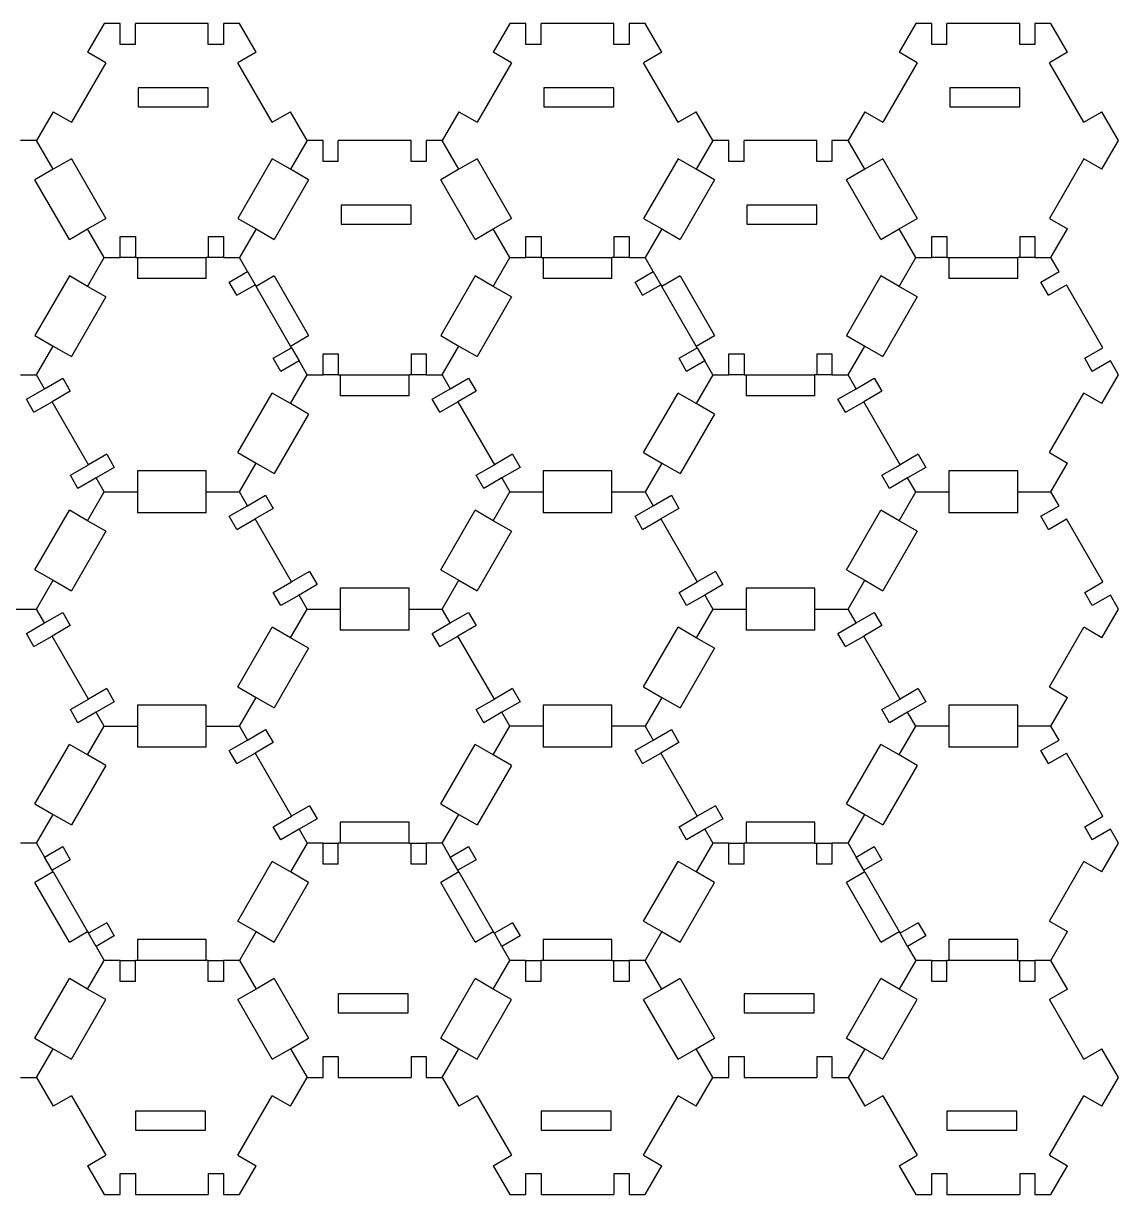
# Model space of a CAD drawing. Extents: x -312 to 249, y -32 to 135.
# Drawn here: x 92.1 to 248.5, y -32.3 to 135 of the extents above; entities that cross this region are included whole.
import ezdxf

# ---------------------------------------------------------------- set-up
doc = ezdxf.new("R2010")
doc.units = 0
doc.layers.get('0').update_dxf_attribs({"linetype": 'CONTINUOUS'})

msp = doc.modelspace()

# ---------------------------------------------------------------- linework, layer by layer
for p, q in [((103.6, 135.03), (101.23, 130.92)), ((105.9, 135.03), (103.6, 135.03)), ((105.9, 132.03), (105.9, 135.03)), ((108.06, 132.03), (108.06, 135.03)), ((118.46, 135.03), (108.06, 135.03)), ((118.46, 132.03), (118.46, 135.03)), ((122.93, 135.03), (120.63, 135.03)), ((120.63, 135.03), (120.63, 132.03)), ((125.3, 130.92), (122.93, 135.03)), ((161.57, 135.03), (159.19, 130.92)), ((163.86, 135.03), (161.57, 135.03)), ((163.86, 132.03), (163.86, 135.03)), ((166.03, 132.03), (166.03, 135.03)), ((176.43, 135.03), (166.03, 135.03)), ((176.43, 132.03), (176.43, 135.03)), ((180.89, 135.03), (178.59, 135.03)), ((178.59, 135.03), (178.59, 132.03)), ((183.26, 130.92), (180.89, 135.03)), ((219.53, 135.03), (217.16, 130.92)), ((221.83, 135.03), (219.53, 135.03)), ((221.83, 132.03), (221.83, 135.03)), ((223.99, 132.03), (223.99, 135.03)), ((234.39, 135.03), (223.99, 135.03)), ((234.39, 132.03), (234.39, 135.03)), ((238.85, 135.03), (236.55, 135.03)), ((236.55, 135.03), (236.55, 132.03)), ((241.22, 130.92), (238.85, 135.03)), ((103.83, 129.42), (101.23, 130.92)), ((108.06, 132.03), (105.9, 132.03)), ((120.63, 132.03), (118.46, 132.03)), ((125.3, 130.92), (122.7, 129.42)), ((161.79, 129.42), (159.19, 130.92)), ((166.03, 132.03), (163.86, 132.03)), ((178.59, 132.03), (176.43, 132.03)), ((183.26, 130.92), (180.66, 129.42)), ((219.75, 129.42), (217.16, 130.92)), ((223.99, 132.03), (221.83, 132.03)), ((236.55, 132.03), (234.39, 132.03)), ((241.22, 130.92), (238.62, 129.42)), ((103.83, 129.42), (98.92, 120.91)), ((127.61, 120.91), (122.7, 129.42)), ((161.79, 129.42), (156.88, 120.91)), ((185.58, 120.91), (180.66, 129.42)), ((219.75, 129.42), (214.84, 120.91)), ((243.54, 120.91), (238.62, 129.42)), ((118.46, 125.82), (108.46, 125.82)), ((108.46, 125.82), (108.46, 123.1)), ((118.46, 123.1), (118.46, 125.82)), ((176.43, 125.82), (166.43, 125.82)), ((166.43, 125.82), (166.43, 123.1)), ((176.43, 123.1), (176.43, 125.82)), ((234.39, 125.82), (224.39, 125.82)), ((224.39, 125.82), (224.39, 123.1)), ((234.39, 123.1), (234.39, 125.82)), ((96.32, 122.41), (93.94, 118.3)), ((96.32, 122.41), (98.92, 120.91)), ((108.46, 123.1), (118.46, 123.1)), ((127.61, 120.91), (130.21, 122.41)), ((132.59, 118.3), (130.21, 122.41)), ((154.28, 122.41), (151.91, 118.3)), ((154.28, 122.41), (156.88, 120.91)), ((166.43, 123.1), (176.43, 123.1)), ((185.58, 120.91), (188.17, 122.41)), ((190.55, 118.3), (188.17, 122.41)), ((212.24, 122.41), (209.87, 118.3)), ((212.24, 122.41), (214.84, 120.91)), ((224.39, 123.1), (234.39, 123.1)), ((243.54, 120.91), (246.14, 122.41)), ((248.51, 118.3), (246.14, 122.41)), ((93.94, 118.3), (91.65, 118.3)), ((96.32, 114.19), (93.94, 118.3)), ((132.59, 118.3), (130.21, 114.19)), ((134.88, 118.3), (132.59, 118.3)), ((134.88, 115.3), (134.88, 118.3)), ((137.05, 115.3), (137.05, 118.3)), ((147.45, 118.3), (137.05, 118.3)), ((147.45, 115.3), (147.45, 118.3)), ((151.91, 118.3), (149.61, 118.3)), ((149.61, 118.3), (149.61, 115.3)), ((154.28, 114.19), (151.91, 118.3)), ((190.55, 118.3), (188.17, 114.19)), ((192.85, 118.3), (190.55, 118.3)), ((192.85, 115.3), (192.85, 118.3)), ((195.01, 115.3), (195.01, 118.3)), ((205.41, 118.3), (195.01, 118.3)), ((205.41, 115.3), (205.41, 118.3)), ((209.87, 118.3), (207.57, 118.3)), ((207.57, 118.3), (207.57, 115.3)), ((212.24, 114.19), (209.87, 118.3)), ((246.14, 114.19), (248.51, 118.3)), ((98.92, 115.69), (96.32, 114.19)), ((98.92, 115.69), (103.83, 107.18)), ((127.61, 115.69), (122.7, 107.18)), ((130.21, 114.19), (127.61, 115.69)), ((156.88, 115.69), (154.28, 114.19)), ((156.88, 115.69), (161.79, 107.18)), ((185.58, 115.69), (180.66, 107.18)), ((188.17, 114.19), (185.58, 115.69)), ((214.84, 115.69), (212.24, 114.19)), ((214.84, 115.69), (219.75, 107.18)), ((243.54, 115.69), (238.62, 107.18)), ((246.14, 114.19), (243.54, 115.69)), ((96.32, 114.19), (93.72, 112.69)), ((132.81, 112.69), (130.21, 114.19)), ((137.05, 115.3), (134.88, 115.3)), ((149.61, 115.3), (147.45, 115.3)), ((154.28, 114.19), (151.68, 112.69)), ((190.77, 112.69), (188.17, 114.19)), ((195.01, 115.3), (192.85, 115.3)), ((207.57, 115.3), (205.41, 115.3)), ((212.24, 114.19), (209.64, 112.69)), ((98.63, 104.18), (93.72, 112.69)), ((132.81, 112.69), (127.9, 104.18)), ((156.6, 104.18), (151.68, 112.69)), ((190.77, 112.69), (185.86, 104.18)), ((214.56, 104.18), (209.64, 112.69)), ((147.45, 109.08), (137.45, 109.08)), ((137.45, 109.08), (137.45, 106.37)), ((147.45, 106.37), (147.45, 109.08)), ((205.41, 109.08), (195.41, 109.08)), ((195.41, 109.08), (195.41, 106.37)), ((205.41, 106.37), (205.41, 109.08)), ((101.23, 105.68), (103.83, 107.18)), ((122.7, 107.18), (125.3, 105.68)), ((159.19, 105.68), (161.79, 107.18)), ((180.66, 107.18), (183.26, 105.68)), ((217.16, 105.68), (219.75, 107.18)), ((238.62, 107.18), (241.22, 105.68)), ((98.63, 104.18), (101.23, 105.68)), ((103.6, 101.57), (101.23, 105.68)), ((125.3, 105.68), (122.93, 101.57)), ((125.3, 105.68), (127.9, 104.18)), ((137.45, 106.37), (147.45, 106.37)), ((156.6, 104.18), (159.19, 105.68)), ((161.57, 101.57), (159.19, 105.68)), ((183.26, 105.68), (180.89, 101.57)), ((183.26, 105.68), (185.86, 104.18)), ((195.41, 106.37), (205.41, 106.37)), ((214.56, 104.18), (217.16, 105.68)), ((219.53, 101.57), (217.16, 105.68)), ((238.85, 101.57), (241.22, 105.68)), ((105.9, 104.57), (108.06, 104.57)), ((105.9, 101.57), (105.9, 104.57)), ((108.06, 104.57), (108.06, 101.57)), ((118.46, 104.57), (120.63, 104.57)), ((118.46, 104.57), (118.46, 101.57)), ((120.63, 104.57), (120.63, 101.57)), ((163.86, 104.57), (166.03, 104.57)), ((163.86, 101.57), (163.86, 104.57)), ((166.03, 104.57), (166.03, 101.57)), ((176.43, 104.57), (178.59, 104.57)), ((176.43, 104.57), (176.43, 101.57)), ((178.59, 104.57), (178.59, 101.57)), ((221.83, 104.57), (223.99, 104.57)), ((221.83, 101.57), (221.83, 104.57)), ((223.99, 104.57), (223.99, 101.57)), ((234.39, 104.57), (236.55, 104.57)), ((234.39, 104.57), (234.39, 101.57)), ((236.55, 104.57), (236.55, 101.57)), ((101.23, 97.46), (103.6, 101.57)), ((103.6, 101.57), (105.9, 101.57)), ((108.06, 101.57), (105.9, 101.57)), ((108.06, 101.57), (108.35, 101.57)), ((108.35, 101.57), (108.35, 98.57)), ((108.35, 101.57), (118.18, 101.57)), ((118.18, 98.57), (118.18, 101.57)), ((118.46, 101.57), (118.18, 101.57)), ((120.63, 101.57), (118.46, 101.57)), ((120.63, 101.57), (122.93, 101.57)), ((124.07, 99.58), (122.93, 101.57)), ((159.19, 97.46), (161.57, 101.57)), ((161.57, 101.57), (163.86, 101.57)), ((166.03, 101.57), (163.86, 101.57)), ((166.03, 101.57), (166.31, 101.57)), ((166.31, 101.57), (166.31, 98.57)), ((166.31, 101.57), (176.14, 101.57)), ((176.14, 98.57), (176.14, 101.57)), ((176.43, 101.57), (176.14, 101.57)), ((178.59, 101.57), (176.43, 101.57)), ((178.59, 101.57), (180.89, 101.57)), ((182.04, 99.58), (180.89, 101.57)), ((217.16, 97.46), (219.53, 101.57)), ((219.53, 101.57), (221.83, 101.57)), ((223.99, 101.57), (221.83, 101.57)), ((223.99, 101.57), (224.27, 101.57)), ((224.27, 101.57), (224.27, 98.57)), ((224.27, 101.57), (234.1, 101.57)), ((234.1, 98.57), (234.1, 101.57)), ((234.39, 101.57), (234.1, 101.57)), ((236.55, 101.57), (234.39, 101.57)), ((236.55, 101.57), (238.85, 101.57)), ((240, 99.58), (238.85, 101.57)), ((98.63, 98.96), (93.72, 90.44)), ((101.23, 97.46), (98.63, 98.96)), ((121.48, 98.08), (124.07, 99.58)), ((124.07, 99.58), (125.16, 97.7)), ((127.9, 98.96), (125.3, 97.46)), ((127.9, 98.96), (132.81, 90.44)), ((156.6, 98.96), (151.68, 90.44)), ((159.19, 97.46), (156.6, 98.96)), ((179.44, 98.08), (182.04, 99.58)), ((182.04, 99.58), (183.12, 97.7)), ((185.86, 98.96), (183.26, 97.46)), ((185.86, 98.96), (190.77, 90.44)), ((214.56, 98.96), (209.64, 90.44)), ((217.16, 97.46), (214.56, 98.96)), ((237.4, 98.08), (240, 99.58)), ((103.83, 95.96), (101.23, 97.46)), ((118.18, 98.57), (108.35, 98.57)), ((122.56, 96.2), (121.48, 98.08)), ((122.56, 96.2), (125.16, 97.7)), ((125.16, 97.7), (125.3, 97.46)), ((130.21, 88.94), (125.3, 97.46)), ((161.79, 95.96), (159.19, 97.46)), ((176.14, 98.57), (166.31, 98.57)), ((180.52, 96.2), (179.44, 98.08)), ((180.52, 96.2), (183.12, 97.7)), ((183.12, 97.7), (183.26, 97.46)), ((188.17, 88.94), (183.26, 97.46)), ((219.75, 95.96), (217.16, 97.46)), ((234.1, 98.57), (224.27, 98.57)), ((238.48, 96.2), (237.4, 98.08)), ((238.48, 96.2), (241.08, 97.7)), ((246.28, 88.7), (241.08, 97.7)), ((103.83, 95.96), (98.92, 87.44)), ((161.79, 95.96), (156.88, 87.44)), ((219.75, 95.96), (214.84, 87.44)), ((93.72, 90.44), (96.32, 88.94)), ((130.21, 88.94), (132.81, 90.44)), ((151.68, 90.44), (154.28, 88.94)), ((188.17, 88.94), (190.77, 90.44)), ((209.64, 90.44), (212.24, 88.94)), ((93.94, 84.83), (96.32, 88.94)), ((96.32, 88.94), (98.92, 87.44)), ((127.76, 87.2), (130.36, 88.7)), ((130.36, 88.7), (130.21, 88.94)), ((130.36, 88.7), (131.44, 86.82)), ((151.91, 84.83), (154.28, 88.94)), ((154.28, 88.94), (156.88, 87.44)), ((185.72, 87.2), (188.32, 88.7)), ((188.32, 88.7), (188.17, 88.94)), ((188.32, 88.7), (189.4, 86.82)), ((209.87, 84.83), (212.24, 88.94)), ((212.24, 88.94), (214.84, 87.44)), ((243.68, 87.2), (246.28, 88.7)), ((128.84, 85.32), (127.76, 87.2)), ((134.88, 87.83), (137.05, 87.83)), ((134.88, 84.83), (134.88, 87.83)), ((137.05, 87.83), (137.05, 84.83)), ((147.45, 87.83), (149.61, 87.83)), ((147.45, 87.83), (147.45, 84.83)), ((149.61, 87.83), (149.61, 84.83)), ((186.8, 85.32), (185.72, 87.2)), ((192.85, 87.83), (195.01, 87.83)), ((192.85, 84.83), (192.85, 87.83)), ((195.01, 87.83), (195.01, 84.83)), ((205.41, 87.83), (207.57, 87.83)), ((205.41, 87.83), (205.41, 84.83)), ((207.57, 87.83), (207.57, 84.83)), ((244.76, 85.32), (243.68, 87.2)), ((131.44, 86.82), (128.84, 85.32)), ((132.59, 84.83), (131.44, 86.82)), ((189.4, 86.82), (186.8, 85.32)), ((190.55, 84.83), (189.4, 86.82)), ((247.36, 86.82), (244.76, 85.32)), ((248.51, 84.83), (247.36, 86.82)), ((91.65, 84.83), (93.94, 84.83)), ((95.09, 82.84), (93.94, 84.83)), ((95.09, 82.84), (97.69, 84.34)), ((97.69, 84.34), (98.77, 82.47)), ((130.21, 80.72), (132.59, 84.83)), ((132.59, 84.83), (134.88, 84.83)), ((137.05, 84.83), (134.88, 84.83)), ((137.05, 84.83), (137.33, 84.83)), ((137.33, 84.83), (137.33, 81.83)), ((137.33, 84.83), (147.16, 84.83)), ((147.16, 81.83), (147.16, 84.83)), ((147.45, 84.83), (147.16, 84.83)), ((149.61, 84.83), (147.45, 84.83)), ((149.61, 84.83), (151.91, 84.83)), ((151.91, 84.83), (153.05, 82.84)), ((153.05, 82.84), (155.65, 84.34)), ((155.65, 84.34), (156.73, 82.47)), ((190.55, 84.83), (188.17, 80.72)), ((190.55, 84.83), (192.85, 84.83)), ((195.01, 84.83), (192.85, 84.83)), ((195.01, 84.83), (195.29, 84.83)), ((195.29, 84.83), (195.29, 81.83)), ((195.29, 84.83), (205.12, 84.83)), ((205.12, 81.83), (205.12, 84.83)), ((205.41, 84.83), (205.12, 84.83)), ((207.57, 84.83), (205.41, 84.83)), ((207.57, 84.83), (209.87, 84.83)), ((211.02, 82.84), (209.87, 84.83)), ((211.02, 82.84), (213.61, 84.34)), ((213.61, 84.34), (214.7, 82.47)), ((246.14, 80.72), (248.51, 84.83)), ((92.5, 81.34), (95.09, 82.84)), ((98.77, 82.47), (96.17, 80.97)), ((122.7, 73.71), (127.61, 82.22)), ((130.21, 80.72), (127.61, 82.22)), ((150.46, 81.34), (153.05, 82.84)), ((156.73, 82.47), (154.14, 80.97)), ((180.66, 73.71), (185.58, 82.22)), ((188.17, 80.72), (185.58, 82.22)), ((208.42, 81.34), (211.02, 82.84)), ((214.7, 82.47), (212.1, 80.97)), ((238.62, 73.71), (243.54, 82.22)), ((246.14, 80.72), (243.54, 82.22)), ((93.58, 79.47), (92.5, 81.34)), ((93.58, 79.47), (96.17, 80.97)), ((101.37, 71.97), (96.17, 80.97)), ((132.81, 79.22), (130.21, 80.72)), ((147.16, 81.83), (137.33, 81.83)), ((151.54, 79.47), (150.46, 81.34)), ((151.54, 79.47), (154.14, 80.97)), ((154.14, 80.97), (159.34, 71.97)), ((190.77, 79.22), (188.17, 80.72)), ((205.12, 81.83), (195.29, 81.83)), ((209.5, 79.47), (208.42, 81.34)), ((209.5, 79.47), (212.1, 80.97)), ((217.3, 71.97), (212.1, 80.97)), ((132.81, 79.22), (127.9, 70.71)), ((190.77, 79.22), (185.86, 70.71)), ((122.7, 73.71), (125.3, 72.21)), ((180.66, 73.71), (183.26, 72.21)), ((238.62, 73.71), (241.22, 72.21)), ((98.78, 70.47), (101.37, 71.97)), ((103.97, 73.47), (101.37, 71.97)), ((103.97, 73.47), (105.05, 71.59)), ((122.93, 68.1), (125.3, 72.21)), ((125.3, 72.21), (127.9, 70.71)), ((156.74, 70.47), (159.34, 71.97)), ((161.93, 73.47), (159.34, 71.97)), ((161.93, 73.47), (163.02, 71.59)), ((183.26, 72.21), (180.89, 68.1)), ((183.26, 72.21), (185.86, 70.71)), ((214.7, 70.47), (217.3, 71.97)), ((219.9, 73.47), (217.3, 71.97)), ((219.9, 73.47), (220.98, 71.59)), ((238.85, 68.1), (241.22, 72.21)), ((99.86, 68.59), (98.78, 70.47)), ((105.05, 71.59), (102.46, 70.09)), ((108.35, 71.1), (108.35, 68.1)), ((118.18, 71.1), (108.35, 71.1)), ((118.18, 68.1), (118.18, 71.1)), ((157.82, 68.59), (156.74, 70.47)), ((163.02, 71.59), (160.42, 70.09)), ((166.31, 71.1), (166.31, 68.1)), ((176.14, 71.1), (166.31, 71.1)), ((176.14, 68.1), (176.14, 71.1)), ((215.78, 68.59), (214.7, 70.47)), ((220.98, 71.59), (218.38, 70.09)), ((224.27, 71.1), (224.27, 68.1)), ((234.1, 71.1), (224.27, 71.1)), ((234.1, 68.1), (234.1, 71.1)), ((102.46, 70.09), (99.86, 68.59)), ((103.6, 68.1), (102.46, 70.09)), ((160.42, 70.09), (157.82, 68.59)), ((160.42, 70.09), (161.57, 68.1)), ((218.38, 70.09), (215.78, 68.59)), ((219.53, 68.1), (218.38, 70.09)), ((101.23, 63.99), (103.6, 68.1)), ((103.6, 68.1), (108.35, 68.1)), ((108.35, 68.1), (108.35, 65.1)), ((118.18, 68.1), (122.93, 68.1)), ((118.18, 65.1), (118.18, 68.1)), ((124.07, 66.11), (122.93, 68.1)), ((124.07, 66.11), (126.67, 67.61)), ((126.67, 67.61), (127.75, 65.74)), ((159.19, 63.99), (161.57, 68.1)), ((161.57, 68.1), (166.31, 68.1)), ((166.31, 68.1), (166.31, 65.1)), ((176.14, 68.1), (180.89, 68.1)), ((176.14, 65.1), (176.14, 68.1)), ((180.89, 68.1), (182.04, 66.11)), ((182.04, 66.11), (184.63, 67.61)), ((184.63, 67.61), (185.71, 65.74)), ((217.16, 63.99), (219.53, 68.1)), ((219.53, 68.1), (224.27, 68.1)), ((224.27, 68.1), (224.27, 65.1)), ((234.1, 68.1), (238.85, 68.1)), ((234.1, 65.1), (234.1, 68.1)), ((240, 66.11), (238.85, 68.1)), ((93.72, 56.98), (98.63, 65.49)), ((101.23, 63.99), (98.63, 65.49)), ((121.48, 64.61), (124.07, 66.11)), ((127.75, 65.74), (125.16, 64.24)), ((151.68, 56.98), (156.6, 65.49)), ((159.19, 63.99), (156.6, 65.49)), ((179.44, 64.61), (182.04, 66.11)), ((185.71, 65.74), (183.12, 64.24)), ((209.64, 56.98), (214.56, 65.49)), ((217.16, 63.99), (214.56, 65.49)), ((237.4, 64.61), (240, 66.11)), ((103.83, 62.49), (101.23, 63.99)), ((118.18, 65.1), (108.35, 65.1)), ((122.56, 62.74), (121.48, 64.61)), ((122.56, 62.74), (125.16, 64.24)), ((130.36, 55.23), (125.16, 64.24)), ((161.79, 62.49), (159.19, 63.99)), ((176.14, 65.1), (166.31, 65.1)), ((180.52, 62.74), (179.44, 64.61)), ((180.52, 62.74), (183.12, 64.24)), ((183.12, 64.24), (188.32, 55.23)), ((219.75, 62.49), (217.16, 63.99)), ((234.1, 65.1), (224.27, 65.1)), ((238.48, 62.74), (237.4, 64.61)), ((238.48, 62.74), (241.08, 64.24)), ((246.28, 55.23), (241.08, 64.24)), ((103.83, 62.49), (98.92, 53.98)), ((161.79, 62.49), (156.88, 53.98)), ((219.75, 62.49), (214.84, 53.98)), ((93.72, 56.98), (96.32, 55.48)), ((151.68, 56.98), (154.28, 55.48)), ((209.64, 56.98), (212.24, 55.48)), ((93.94, 51.37), (96.32, 55.48)), ((96.32, 55.48), (98.92, 53.98)), ((127.76, 53.73), (130.36, 55.23)), ((132.95, 56.73), (130.36, 55.23)), ((132.95, 56.73), (134.03, 54.86)), ((151.91, 51.37), (154.28, 55.48)), ((154.28, 55.48), (156.88, 53.98)), ((185.72, 53.73), (188.32, 55.23)), ((190.91, 56.73), (188.32, 55.23)), ((190.91, 56.73), (192, 54.86)), ((209.87, 51.37), (212.24, 55.48)), ((212.24, 55.48), (214.84, 53.98)), ((243.68, 53.73), (246.28, 55.23)), ((128.84, 51.86), (127.76, 53.73)), ((134.03, 54.86), (131.44, 53.36)), ((137.33, 54.37), (137.33, 51.37)), ((147.16, 54.37), (137.33, 54.37)), ((147.16, 51.37), (147.16, 54.37)), ((186.8, 51.86), (185.72, 53.73)), ((192, 54.86), (189.4, 53.36)), ((195.29, 54.37), (195.29, 51.37)), ((205.12, 54.37), (195.29, 54.37)), ((205.12, 51.37), (205.12, 54.37)), ((244.76, 51.86), (243.68, 53.73)), ((131.44, 53.36), (128.84, 51.86)), ((132.59, 51.37), (131.44, 53.36)), ((189.4, 53.36), (186.8, 51.86)), ((189.4, 53.36), (190.55, 51.37)), ((247.36, 53.36), (244.76, 51.86)), ((248.51, 51.37), (247.36, 53.36)), ((89.2, 51.37), (93.94, 51.37)), ((95.09, 49.38), (93.94, 51.37)), ((95.09, 49.38), (97.69, 50.88)), ((97.69, 50.88), (98.77, 49.01)), ((130.21, 47.26), (132.59, 51.37)), ((132.59, 51.37), (137.33, 51.37)), ((137.33, 51.37), (137.33, 48.37)), ((147.16, 51.37), (151.91, 51.37)), ((147.16, 48.37), (147.16, 51.37)), ((153.05, 49.38), (151.91, 51.37)), ((153.05, 49.38), (155.65, 50.88)), ((155.65, 50.88), (156.73, 49.01)), ((190.55, 51.37), (188.17, 47.26)), ((190.55, 51.37), (195.29, 51.37)), ((195.29, 51.37), (195.29, 48.37)), ((205.12, 51.37), (209.87, 51.37)), ((205.12, 48.37), (205.12, 51.37)), ((211.02, 49.38), (209.87, 51.37)), ((211.02, 49.38), (213.61, 50.88)), ((213.61, 50.88), (214.7, 49.01)), ((246.14, 47.26), (248.51, 51.37)), ((92.5, 47.88), (95.09, 49.38)), ((98.77, 49.01), (96.17, 47.51)), ((122.7, 40.25), (127.61, 48.76)), ((130.21, 47.26), (127.61, 48.76)), ((150.46, 47.88), (153.05, 49.38)), ((156.73, 49.01), (154.14, 47.51)), ((180.66, 40.25), (185.58, 48.76)), ((188.17, 47.26), (185.58, 48.76)), ((208.42, 47.88), (211.02, 49.38)), ((214.7, 49.01), (212.1, 47.51)), ((238.62, 40.25), (243.54, 48.76)), ((246.14, 47.26), (243.54, 48.76)), ((93.58, 46.01), (92.5, 47.88)), ((93.58, 46.01), (96.17, 47.51)), ((101.37, 38.5), (96.17, 47.51)), ((132.81, 45.76), (130.21, 47.26)), ((147.16, 48.37), (137.33, 48.37)), ((151.54, 46.01), (150.46, 47.88)), ((151.54, 46.01), (154.14, 47.51)), ((159.34, 38.5), (154.14, 47.51)), ((190.77, 45.76), (188.17, 47.26)), ((205.12, 48.37), (195.29, 48.37)), ((209.5, 46.01), (208.42, 47.88)), ((209.5, 46.01), (212.1, 47.51)), ((217.3, 38.5), (212.1, 47.51)), ((132.81, 45.76), (127.9, 37.25)), ((190.77, 45.76), (185.86, 37.25)), ((122.7, 40.25), (125.3, 38.75)), ((180.66, 40.25), (183.26, 38.75)), ((238.62, 40.25), (241.22, 38.75)), ((98.78, 37), (101.37, 38.5)), ((103.97, 40), (101.37, 38.5)), ((103.97, 40), (105.05, 38.13)), ((122.93, 34.64), (125.3, 38.75)), ((125.3, 38.75), (127.9, 37.25)), ((156.74, 37), (159.34, 38.5)), ((161.93, 40), (159.34, 38.5)), ((161.93, 40), (163.02, 38.13)), ((183.26, 38.75), (180.89, 34.64)), ((183.26, 38.75), (185.86, 37.25)), ((214.7, 37), (217.3, 38.5)), ((219.9, 40), (217.3, 38.5)), ((219.9, 40), (220.98, 38.13)), ((238.85, 34.64), (241.22, 38.75)), ((99.86, 35.13), (98.78, 37)), ((105.05, 38.13), (102.46, 36.63)), ((108.35, 37.64), (108.35, 34.64)), ((118.18, 37.64), (108.35, 37.64)), ((118.18, 34.64), (118.18, 37.64)), ((157.82, 35.13), (156.74, 37)), ((163.02, 38.13), (160.42, 36.63)), ((166.31, 37.64), (166.31, 34.64)), ((176.14, 37.64), (166.31, 37.64)), ((176.14, 34.64), (176.14, 37.64)), ((215.78, 35.13), (214.7, 37)), ((220.98, 38.13), (218.38, 36.63)), ((224.27, 37.64), (224.27, 34.64)), ((234.1, 37.64), (224.27, 37.64)), ((234.1, 34.64), (234.1, 37.64)), ((102.46, 36.63), (99.86, 35.13)), ((103.6, 34.64), (102.46, 36.63)), ((160.42, 36.63), (157.82, 35.13)), ((161.57, 34.64), (160.42, 36.63)), ((218.38, 36.63), (215.78, 35.13)), ((219.53, 34.64), (218.38, 36.63)), ((101.23, 30.53), (103.6, 34.64)), ((103.6, 34.64), (108.35, 34.64)), ((108.35, 34.64), (108.35, 31.64)), ((118.18, 34.64), (122.93, 34.64)), ((118.18, 31.64), (118.18, 34.64)), ((122.93, 34.64), (124.07, 32.65)), ((124.07, 32.65), (126.67, 34.15)), ((126.67, 34.15), (127.75, 32.28)), ((159.19, 30.53), (161.57, 34.64)), ((166.31, 34.64), (161.57, 34.64)), ((166.31, 34.64), (166.31, 31.64)), ((176.14, 31.64), (176.14, 34.64)), ((180.89, 34.64), (176.14, 34.64)), ((180.89, 34.64), (182.04, 32.65)), ((182.04, 32.65), (184.63, 34.15)), ((184.63, 34.15), (185.71, 32.28)), ((217.16, 30.53), (219.53, 34.64)), ((224.27, 34.64), (219.53, 34.64)), ((224.27, 34.64), (224.27, 31.64)), ((234.1, 31.64), (234.1, 34.64)), ((238.85, 34.64), (234.1, 34.64)), ((240, 32.65), (238.85, 34.64)), ((93.72, 23.52), (98.63, 32.03)), ((101.23, 30.53), (98.63, 32.03)), ((121.48, 31.15), (124.07, 32.65)), ((127.75, 32.28), (125.16, 30.78)), ((151.68, 23.52), (156.6, 32.03)), ((159.19, 30.53), (156.6, 32.03)), ((179.44, 31.15), (182.04, 32.65)), ((185.71, 32.28), (183.12, 30.78)), ((209.64, 23.52), (214.56, 32.03)), ((217.16, 30.53), (214.56, 32.03)), ((237.4, 31.15), (240, 32.65)), ((103.83, 29.03), (101.23, 30.53)), ((118.18, 31.64), (108.35, 31.64)), ((122.56, 29.28), (121.48, 31.15)), ((122.56, 29.28), (125.16, 30.78)), ((125.16, 30.78), (130.36, 21.77)), ((161.79, 29.03), (159.19, 30.53)), ((176.14, 31.64), (166.31, 31.64)), ((180.52, 29.28), (179.44, 31.15)), ((180.52, 29.28), (183.12, 30.78)), ((183.12, 30.78), (188.32, 21.77)), ((219.75, 29.03), (217.16, 30.53)), ((234.1, 31.64), (224.27, 31.64)), ((238.48, 29.28), (237.4, 31.15)), ((238.48, 29.28), (241.08, 30.78)), ((246.28, 21.77), (241.08, 30.78)), ((103.83, 29.03), (98.92, 20.52)), ((161.79, 29.03), (156.88, 20.52)), ((219.75, 29.03), (214.84, 20.52)), ((93.72, 23.52), (96.32, 22.02)), ((151.68, 23.52), (154.28, 22.02)), ((209.64, 23.52), (212.24, 22.02)), ((93.94, 17.91), (96.32, 22.02)), ((96.32, 22.02), (98.92, 20.52)), ((127.76, 20.27), (130.36, 21.77)), ((132.95, 23.27), (130.36, 21.77)), ((132.95, 23.27), (134.03, 21.4)), ((151.91, 17.91), (154.28, 22.02)), ((154.28, 22.02), (156.88, 20.52)), ((185.72, 20.27), (188.32, 21.77)), ((190.91, 23.27), (188.32, 21.77)), ((190.91, 23.27), (192, 21.4)), ((209.87, 17.91), (212.24, 22.02)), ((212.24, 22.02), (214.84, 20.52)), ((243.68, 20.27), (246.28, 21.77)), ((128.84, 18.4), (127.76, 20.27)), ((134.03, 21.4), (131.44, 19.9)), ((137.33, 20.91), (137.33, 17.91)), ((147.16, 20.91), (137.33, 20.91)), ((147.16, 17.91), (147.16, 20.91)), ((186.8, 18.4), (185.72, 20.27)), ((192, 21.4), (189.4, 19.9)), ((195.29, 20.91), (195.29, 17.91)), ((205.12, 20.91), (195.29, 20.91)), ((205.12, 17.91), (205.12, 20.91)), ((244.76, 18.4), (243.68, 20.27)), ((131.44, 19.9), (128.84, 18.4)), ((131.44, 19.9), (132.59, 17.91)), ((189.4, 19.9), (186.8, 18.4)), ((189.4, 19.9), (190.55, 17.91)), ((247.36, 19.9), (244.76, 18.4)), ((248.51, 17.91), (247.36, 19.9)), ((93.94, 17.91), (91.65, 17.91)), ((93.94, 17.91), (95.09, 15.92)), ((95.09, 15.92), (97.69, 17.42)), ((97.69, 17.42), (98.77, 15.54)), ((132.59, 17.91), (130.21, 13.8)), ((134.88, 17.91), (132.59, 17.91)), ((134.88, 14.91), (134.88, 17.91)), ((134.88, 17.91), (137.05, 17.91)), ((137.05, 14.91), (137.05, 17.91)), ((137.33, 17.91), (137.05, 17.91)), ((147.16, 17.91), (137.33, 17.91)), ((147.16, 17.91), (147.45, 17.91)), ((147.45, 14.91), (147.45, 17.91)), ((147.45, 17.91), (149.61, 17.91)), ((149.61, 17.91), (149.61, 14.91)), ((151.91, 17.91), (149.61, 17.91)), ((151.91, 17.91), (153.05, 15.92)), ((153.05, 15.92), (155.65, 17.42)), ((155.65, 17.42), (156.73, 15.54)), ((190.55, 17.91), (188.17, 13.8)), ((192.85, 17.91), (190.55, 17.91)), ((192.85, 14.91), (192.85, 17.91)), ((192.85, 17.91), (195.01, 17.91)), ((195.01, 14.91), (195.01, 17.91)), ((195.29, 17.91), (195.01, 17.91)), ((205.12, 17.91), (195.29, 17.91)), ((205.12, 17.91), (205.41, 17.91)), ((205.41, 14.91), (205.41, 17.91)), ((205.41, 17.91), (207.57, 17.91)), ((207.57, 17.91), (207.57, 14.91)), ((209.87, 17.91), (207.57, 17.91)), ((209.87, 17.91), (211.02, 15.92)), ((211.02, 15.92), (213.61, 17.42)), ((213.61, 17.42), (214.7, 15.54)), ((246.14, 13.8), (248.51, 17.91)), ((96.17, 14.04), (95.09, 15.92)), ((98.77, 15.54), (96.17, 14.04)), ((122.7, 6.78), (127.61, 15.3)), ((130.21, 13.8), (127.61, 15.3)), ((154.14, 14.04), (153.05, 15.92)), ((156.73, 15.54), (154.14, 14.04)), ((180.66, 6.78), (185.58, 15.3)), ((188.17, 13.8), (185.58, 15.3)), ((212.1, 14.04), (211.02, 15.92)), ((214.7, 15.54), (212.1, 14.04)), ((238.62, 6.78), (243.54, 15.3)), ((246.14, 13.8), (243.54, 15.3)), ((96.32, 13.8), (93.72, 12.3)), ((96.32, 13.8), (96.17, 14.04)), ((96.32, 13.8), (101.23, 5.28)), ((132.81, 12.3), (130.21, 13.8)), ((137.05, 14.91), (134.88, 14.91)), ((149.61, 14.91), (147.45, 14.91)), ((154.28, 13.8), (151.68, 12.3)), ((154.28, 13.8), (154.14, 14.04)), ((154.28, 13.8), (159.19, 5.28)), ((190.77, 12.3), (188.17, 13.8)), ((195.01, 14.91), (192.85, 14.91)), ((207.57, 14.91), (205.41, 14.91)), ((212.24, 13.8), (209.64, 12.3)), ((212.24, 13.8), (212.1, 14.04)), ((212.24, 13.8), (217.16, 5.28)), ((98.63, 3.78), (93.72, 12.3)), ((127.9, 3.78), (132.81, 12.3)), ((156.6, 3.78), (151.68, 12.3)), ((185.86, 3.78), (190.77, 12.3)), ((214.56, 3.78), (209.64, 12.3)), ((122.7, 6.78), (125.3, 5.28)), ((180.66, 6.78), (183.26, 5.28)), ((238.62, 6.78), (241.22, 5.28)), ((98.63, 3.78), (101.23, 5.28)), ((101.23, 5.28), (101.37, 5.04)), ((103.97, 6.54), (101.37, 5.04)), ((102.46, 3.16), (101.37, 5.04)), ((103.97, 6.54), (105.05, 4.66)), ((125.3, 5.28), (122.93, 1.17)), ((125.3, 5.28), (127.9, 3.78)), ((156.6, 3.78), (159.19, 5.28)), ((159.34, 5.04), (159.19, 5.28)), ((161.93, 6.54), (159.34, 5.04)), ((160.42, 3.16), (159.34, 5.04)), ((161.93, 6.54), (163.02, 4.66)), ((183.26, 5.28), (180.89, 1.17)), ((183.26, 5.28), (185.86, 3.78)), ((214.56, 3.78), (217.16, 5.28)), ((217.16, 5.28), (217.3, 5.04)), ((219.9, 6.54), (217.3, 5.04)), ((218.38, 3.16), (217.3, 5.04)), ((219.9, 6.54), (220.98, 4.66)), ((238.85, 1.17), (241.22, 5.28)), ((105.05, 4.66), (102.46, 3.16)), ((108.35, 4.17), (108.35, 1.17)), ((118.18, 4.17), (108.35, 4.17)), ((118.18, 1.17), (118.18, 4.17)), ((163.02, 4.66), (160.42, 3.16)), ((166.31, 4.17), (166.31, 1.17)), ((176.14, 4.17), (166.31, 4.17)), ((176.14, 1.17), (176.14, 4.17)), ((220.98, 4.66), (218.38, 3.16)), ((224.27, 4.17), (224.27, 1.17)), ((234.1, 4.17), (224.27, 4.17)), ((234.1, 1.17), (234.1, 4.17)), ((102.46, 3.16), (103.6, 1.17)), ((160.42, 3.16), (161.57, 1.17)), ((218.38, 3.16), (219.53, 1.17)), ((101.23, -2.94), (103.6, 1.17)), ((105.9, 1.17), (103.6, 1.17)), ((105.9, -1.83), (105.9, 1.17)), ((105.9, 1.17), (108.06, 1.17)), ((108.06, -1.83), (108.06, 1.17)), ((108.35, 1.17), (108.06, 1.17)), ((118.18, 1.17), (108.35, 1.17)), ((118.46, 1.17), (118.18, 1.17)), ((118.46, -1.83), (118.46, 1.17)), ((118.46, 1.17), (120.63, 1.17)), ((120.63, 1.17), (120.63, -1.83)), ((122.93, 1.17), (120.63, 1.17)), ((122.93, 1.17), (125.3, -2.94)), ((159.19, -2.94), (161.57, 1.17)), ((163.86, 1.17), (161.57, 1.17)), ((163.86, -1.83), (163.86, 1.17)), ((163.86, 1.17), (166.03, 1.17)), ((166.03, -1.83), (166.03, 1.17)), ((166.31, 1.17), (166.03, 1.17)), ((176.14, 1.17), (166.31, 1.17)), ((176.14, 1.17), (176.43, 1.17)), ((176.43, -1.83), (176.43, 1.17)), ((176.43, 1.17), (178.59, 1.17)), ((178.59, 1.17), (178.59, -1.83)), ((180.89, 1.17), (178.59, 1.17)), ((183.26, -2.94), (180.89, 1.17)), ((219.53, 1.17), (217.16, -2.94)), ((221.83, 1.17), (219.53, 1.17)), ((221.83, -1.83), (221.83, 1.17)), ((221.83, 1.17), (223.99, 1.17)), ((223.99, -1.83), (223.99, 1.17)), ((224.27, 1.17), (223.99, 1.17)), ((234.1, 1.17), (224.27, 1.17)), ((234.1, 1.17), (234.39, 1.17)), ((234.39, -1.83), (234.39, 1.17)), ((234.39, 1.17), (236.55, 1.17)), ((236.55, 1.17), (236.55, -1.83)), ((238.85, 1.17), (236.55, 1.17)), ((241.22, -2.94), (238.85, 1.17)), ((93.72, -9.95), (98.63, -1.44)), ((101.23, -2.94), (98.63, -1.44)), ((127.9, -1.44), (125.3, -2.94)), ((127.9, -1.44), (132.81, -9.95)), ((151.68, -9.95), (156.6, -1.44)), ((159.19, -2.94), (156.6, -1.44)), ((185.86, -1.44), (183.26, -2.94)), ((185.86, -1.44), (190.77, -9.95)), ((209.64, -9.95), (214.56, -1.44)), ((217.16, -2.94), (214.56, -1.44)), ((103.83, -4.44), (101.23, -2.94)), ((108.06, -1.83), (105.9, -1.83)), ((120.63, -1.83), (118.46, -1.83)), ((125.3, -2.94), (122.7, -4.44)), ((161.79, -4.44), (159.19, -2.94)), ((166.03, -1.83), (163.86, -1.83)), ((178.59, -1.83), (176.43, -1.83)), ((183.26, -2.94), (180.66, -4.44)), ((219.75, -4.44), (217.16, -2.94)), ((223.99, -1.83), (221.83, -1.83)), ((236.55, -1.83), (234.39, -1.83)), ((241.22, -2.94), (238.62, -4.44)), ((98.92, -12.95), (103.83, -4.44)), ((127.61, -12.95), (122.7, -4.44)), ((137.05, -3.63), (137.05, -6.34)), ((147.05, -3.63), (137.05, -3.63)), ((147.05, -6.34), (147.05, -3.63)), ((156.88, -12.95), (161.79, -4.44)), ((185.58, -12.95), (180.66, -4.44)), ((195.01, -3.63), (195.01, -6.34)), ((205.01, -3.63), (195.01, -3.63)), ((205.01, -6.34), (205.01, -3.63)), ((214.84, -12.95), (219.75, -4.44)), ((243.54, -12.95), (238.62, -4.44)), ((137.05, -6.34), (147.05, -6.34)), ((195.01, -6.34), (205.01, -6.34)), ((93.72, -9.95), (96.32, -11.45)), ((130.21, -11.45), (132.81, -9.95)), ((151.68, -9.95), (154.28, -11.45)), ((188.17, -11.45), (190.77, -9.95)), ((209.64, -9.95), (212.24, -11.45)), ((93.94, -15.56), (96.32, -11.45)), ((96.32, -11.45), (98.92, -12.95)), ((127.61, -12.95), (130.21, -11.45)), ((130.21, -11.45), (132.59, -15.56)), ((151.91, -15.56), (154.28, -11.45)), ((154.28, -11.45), (156.88, -12.95)), ((185.58, -12.95), (188.17, -11.45)), ((190.55, -15.56), (188.17, -11.45)), ((212.24, -11.45), (209.87, -15.56)), ((212.24, -11.45), (214.84, -12.95)), ((243.54, -12.95), (246.14, -11.45)), ((248.51, -15.56), (246.14, -11.45)), ((134.88, -12.56), (137.05, -12.56)), ((134.88, -15.56), (134.88, -12.56)), ((137.05, -12.56), (137.05, -15.56)), ((147.45, -12.56), (147.45, -15.56)), ((147.45, -12.56), (149.61, -12.56)), ((149.61, -12.56), (149.61, -15.56)), ((192.85, -12.56), (195.01, -12.56)), ((192.85, -15.56), (192.85, -12.56)), ((195.01, -12.56), (195.01, -15.56)), ((205.41, -12.56), (205.41, -15.56)), ((205.41, -12.56), (207.57, -12.56)), ((207.57, -12.56), (207.57, -15.56)), ((91.65, -15.56), (93.94, -15.56)), ((93.94, -15.56), (96.32, -19.67)), ((130.21, -19.67), (132.59, -15.56)), ((132.59, -15.56), (134.88, -15.56)), ((137.05, -15.56), (147.45, -15.56)), ((149.61, -15.56), (151.91, -15.56)), ((151.91, -15.56), (154.28, -19.67)), ((188.17, -19.67), (190.55, -15.56)), ((190.55, -15.56), (192.85, -15.56)), ((195.01, -15.56), (205.41, -15.56)), ((207.57, -15.56), (209.87, -15.56)), ((209.87, -15.56), (212.24, -19.67)), ((246.14, -19.67), (248.51, -15.56)), ((98.92, -18.17), (96.32, -19.67)), ((98.92, -18.17), (103.83, -26.68)), ((122.7, -26.68), (127.61, -18.17)), ((130.21, -19.67), (127.61, -18.17)), ((156.88, -18.17), (154.28, -19.67)), ((156.88, -18.17), (161.79, -26.68)), ((180.66, -26.68), (185.58, -18.17)), ((188.17, -19.67), (185.58, -18.17)), ((214.84, -18.17), (212.24, -19.67)), ((214.84, -18.17), (219.75, -26.68)), ((238.62, -26.68), (243.54, -18.17)), ((246.14, -19.67), (243.54, -18.17)), ((108.06, -20.36), (108.06, -23.08)), ((118.06, -20.36), (108.06, -20.36)), ((118.06, -23.08), (118.06, -20.36)), ((166.03, -20.36), (166.03, -23.08)), ((176.03, -20.36), (166.03, -20.36)), ((176.03, -23.08), (176.03, -20.36)), ((223.99, -20.36), (223.99, -23.08)), ((233.99, -20.36), (223.99, -20.36)), ((233.99, -23.08), (233.99, -20.36)), ((108.06, -23.08), (118.06, -23.08)), ((166.03, -23.08), (176.03, -23.08)), ((223.99, -23.08), (233.99, -23.08)), ((101.23, -28.18), (103.83, -26.68)), ((122.7, -26.68), (125.3, -28.18)), ((159.19, -28.18), (161.79, -26.68)), ((180.66, -26.68), (183.26, -28.18)), ((217.16, -28.18), (219.75, -26.68)), ((238.62, -26.68), (241.22, -28.18)), ((101.23, -28.18), (103.6, -32.29)), ((122.93, -32.29), (125.3, -28.18)), ((159.19, -28.18), (161.57, -32.29)), ((180.89, -32.29), (183.26, -28.18)), ((217.16, -28.18), (219.53, -32.29)), ((238.85, -32.29), (241.22, -28.18)), ((105.9, -29.29), (108.06, -29.29)), ((105.9, -32.29), (105.9, -29.29)), ((108.06, -29.29), (108.06, -32.29)), ((118.46, -29.29), (118.46, -32.29)), ((118.46, -29.29), (120.63, -29.29)), ((120.63, -29.29), (120.63, -32.29)), ((163.86, -29.29), (166.03, -29.29)), ((163.86, -32.29), (163.86, -29.29)), ((166.03, -29.29), (166.03, -32.29)), ((176.43, -29.29), (176.43, -32.29)), ((176.43, -29.29), (178.59, -29.29)), ((178.59, -29.29), (178.59, -32.29)), ((221.83, -29.29), (223.99, -29.29)), ((221.83, -32.29), (221.83, -29.29)), ((223.99, -29.29), (223.99, -32.29)), ((234.39, -29.29), (234.39, -32.29)), ((234.39, -29.29), (236.55, -29.29)), ((236.55, -29.29), (236.55, -32.29)), ((103.6, -32.29), (105.9, -32.29)), ((108.06, -32.29), (118.46, -32.29)), ((120.63, -32.29), (122.93, -32.29)), ((161.57, -32.29), (163.86, -32.29)), ((166.03, -32.29), (176.43, -32.29)), ((178.59, -32.29), (180.89, -32.29)), ((219.53, -32.29), (221.83, -32.29)), ((223.99, -32.29), (234.39, -32.29)), ((236.55, -32.29), (238.85, -32.29))]:
    msp.add_line(p, q)

doc.saveas('drawing.dxf')
